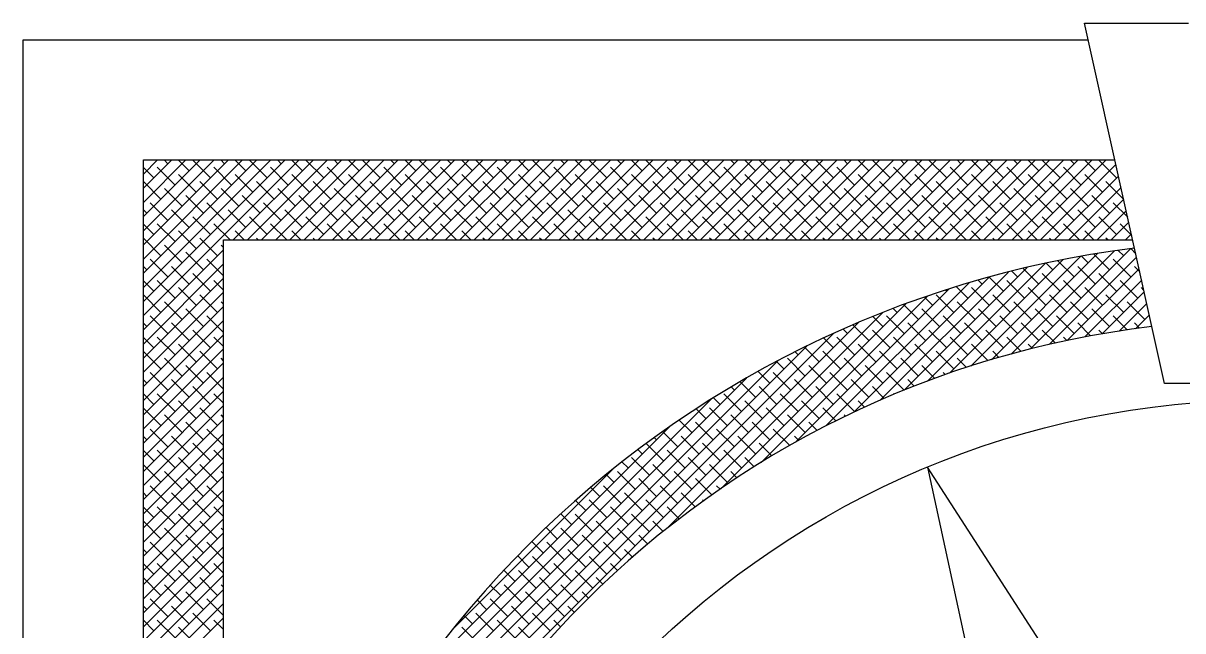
# Model space of a CAD drawing. Extents: x 51125 to 55654, y 57082 to 60324.
# Drawn here: x 51195 to 52643, y 59515 to 60274 of the extents above; entities that cross this region are included whole.
import ezdxf

# ---------------------------------------------------------------- set-up
doc = ezdxf.new("R2010")
doc.units = 0
doc.header["$LTSCALE"] = 10
doc.header["$MEASUREMENT"] = 0
doc.layers.get('0').update_dxf_attribs({"color": 3, "linetype": 'CONTINUOUS'})
doc.layers.add('7', color=7, linetype='CONTINUOUS')
doc.layers.add('BH', color=3, linetype='CONTINUOUS')

# ---------------------------------------------------------------- blocks, each defined once
blk = doc.blocks.new('*X2')
at = {"color": 0}
for p, q in [((40407, -9284.9), (40601.6, -9090.3)), ((40407, -9267.3), (40583.9, -9090.3)), ((40407, -9249.6), (40566.2, -9090.3)), ((40407, -9231.9), (40548.6, -9090.3)), ((40407, -9214.2), (40530.9, -9090.3)), ((40407, -9196.5), (40513.2, -9090.3)), ((40407, -9178.9), (40495.5, -9090.3)), ((40407, -9161.2), (40477.8, -9090.3)), ((40407, -9143.5), (40460.2, -9090.3)), ((40407, -9125.8), (40442.5, -9090.3)), ((40407, -9108.2), (40424.8, -9090.3)), ((40407, -9090.5), (40407.1, -9090.3)), ((40437.7, -9095.2), (40432.8, -9090.3)), ((40464.2, -9104), (40450.5, -9090.3)), ((40490.7, -9112.8), (40468.6, -9090.7)), ((40508.4, -9095.2), (40503.6, -9090.3)), ((40519.3, -9190.3), (40619.3, -9090.3)), ((40534.9, -9104), (40521.2, -9090.3)), ((40536.9, -9190.3), (40636.9, -9090.3)), ((40561.4, -9112.8), (40539.3, -9090.7)), ((40554.6, -9190.3), (40654.6, -9090.3)), ((40572.3, -9190.3), (40672.3, -9090.3)), ((40579.1, -9095.2), (40574.3, -9090.3)), ((40590, -9190.3), (40690, -9090.3)), ((40605.6, -9104), (40591.9, -9090.3)), ((40607.7, -9190.3), (40707.7, -9090.3)), ((40632.1, -9112.8), (40610, -9090.7)), ((40625.3, -9190.3), (40725.3, -9090.3)), ((40643, -9190.3), (40743, -9090.3)), ((40649.8, -9095.2), (40645, -9090.3)), ((40660.7, -9190.3), (40760.7, -9090.3)), ((40676.3, -9104), (40662.7, -9090.3)), ((40678.4, -9190.3), (40778.4, -9090.3)), ((40702.8, -9112.8), (40680.7, -9090.7)), ((40696, -9190.3), (40796, -9090.3)), ((40713.7, -9190.3), (40813.7, -9090.3)), ((40720.5, -9095.2), (40715.7, -9090.3)), ((40731.4, -9190.3), (40831.4, -9090.3)), ((40747, -9104), (40733.4, -9090.3)), ((40749.1, -9190.3), (40849.1, -9090.3)), ((40773.5, -9112.8), (40751.4, -9090.7)), ((40766.8, -9190.3), (40866.8, -9090.3)), ((40784.4, -9190.3), (40884.4, -9090.3)), ((40791.2, -9095.2), (40786.4, -9090.3)), ((40802.1, -9190.3), (40902.1, -9090.3)), ((40817.7, -9104), (40804.1, -9090.3)), ((40819.8, -9190.3), (40919.8, -9090.3)), ((40844.3, -9112.8), (40822.2, -9090.7)), ((40837.5, -9190.3), (40937.5, -9090.3)), ((40855.1, -9190.3), (40955.1, -9090.3)), ((40861.9, -9095.2), (40857.1, -9090.3)), ((40872.8, -9190.3), (40972.8, -9090.3)), ((40888.4, -9104), (40874.8, -9090.3)), ((40890.5, -9190.3), (40990.5, -9090.3)), ((40915, -9112.8), (40892.9, -9090.7)), ((40908.2, -9190.3), (41008.2, -9090.3)), ((40925.9, -9190.3), (41025.9, -9090.3)), ((40932.6, -9095.2), (40927.8, -9090.3)), ((40943.5, -9190.3), (41043.5, -9090.3)), ((40959.2, -9104), (40945.5, -9090.3)), ((40961.2, -9190.3), (41061.2, -9090.3)), ((40985.7, -9112.8), (40963.6, -9090.7)), ((40978.9, -9190.3), (41078.9, -9090.3)), ((40996.6, -9190.3), (41096.6, -9090.3)), ((41003.4, -9095.2), (40998.5, -9090.3)), ((41014.2, -9190.3), (41114.2, -9090.3)), ((41029.9, -9104), (41016.2, -9090.3)), ((41031.9, -9190.3), (41131.9, -9090.3)), ((41056.4, -9112.8), (41034.3, -9090.7)), ((41049.6, -9190.3), (41149.6, -9090.3)), ((41067.3, -9190.3), (41167.3, -9090.3)), ((41074.1, -9095.2), (41069.2, -9090.3)), ((41085, -9190.3), (41185, -9090.3)), ((41100.6, -9104), (41086.9, -9090.3)), ((41102.6, -9190.3), (41202.6, -9090.3)), ((41127.1, -9112.8), (41105, -9090.7)), ((41120.3, -9190.3), (41220.3, -9090.3)), ((41138, -9190.3), (41238, -9090.3)), ((41144.8, -9095.2), (41140, -9090.3)), ((41155.7, -9190.3), (41255.7, -9090.3)), ((41171.3, -9104), (41157.6, -9090.3)), ((41173.3, -9190.3), (41273.3, -9090.3)), ((41197.8, -9112.8), (41175.7, -9090.7)), ((41191, -9190.3), (41291, -9090.3)), ((41208.7, -9190.3), (41308.7, -9090.3)), ((41215.5, -9095.2), (41210.7, -9090.3)), ((41226.4, -9190.3), (41326.4, -9090.3)), ((41242, -9104), (41228.3, -9090.3)), ((41244.1, -9190.3), (41344.1, -9090.3)), ((41268.5, -9112.8), (41246.4, -9090.7)), ((41261.7, -9190.3), (41361.7, -9090.3)), ((41279.4, -9190.3), (41379.4, -9090.3)), ((41286.2, -9095.2), (41281.4, -9090.3)), ((41297.1, -9190.3), (41397.1, -9090.3)), ((41312.7, -9104), (41299.1, -9090.3)), ((41314.8, -9190.3), (41414.8, -9090.3)), ((41339.2, -9112.8), (41317.1, -9090.7)), ((41332.4, -9190.3), (41432.4, -9090.3)), ((41350.1, -9190.3), (41450.1, -9090.3)), ((41356.9, -9095.2), (41352.1, -9090.3)), ((41367.8, -9190.3), (41467.8, -9090.3)), ((41383.4, -9104), (41369.8, -9090.3)), ((41385.5, -9190.3), (41485.5, -9090.3)), ((41409.9, -9112.8), (41387.8, -9090.7)), ((41403.2, -9190.3), (41503.2, -9090.3)), ((41420.8, -9190.3), (41520.8, -9090.3)), ((41427.6, -9095.2), (41422.8, -9090.3)), ((41438.5, -9190.3), (41538.5, -9090.3)), ((41454.1, -9104), (41440.5, -9090.3)), ((41456.2, -9190.3), (41556.2, -9090.3)), ((41480.7, -9112.8), (41458.6, -9090.7)), ((41473.9, -9190.3), (41573.9, -9090.3)), ((41491.5, -9190.3), (41591.5, -9090.3)), ((41498.3, -9095.2), (41493.5, -9090.3)), ((41509.2, -9190.3), (41609.2, -9090.3)), ((41524.8, -9104), (41511.2, -9090.3)), ((41551.4, -9112.8), (41529.3, -9090.7)), ((41569, -9095.2), (41564.2, -9090.3)), ((41595.6, -9104), (41581.9, -9090.3)), ((41622.1, -9112.8), (41600, -9090.7)), ((40420, -9112.8), (40407, -9099.8)), ((40446.5, -9121.7), (40424.4, -9099.6)), ((40517.2, -9121.7), (40495.1, -9099.6)), ((40587.9, -9121.7), (40565.8, -9099.6)), ((40658.6, -9121.7), (40636.5, -9099.6)), ((40729.4, -9121.7), (40707.3, -9099.6)), ((40800.1, -9121.7), (40778, -9099.6)), ((40870.8, -9121.7), (40848.7, -9099.6)), ((40941.5, -9121.7), (40919.4, -9099.6)), ((41012.2, -9121.7), (40990.1, -9099.6)), ((41082.9, -9121.7), (41060.8, -9099.6)), ((41153.6, -9121.7), (41131.5, -9099.6)), ((41224.3, -9121.7), (41202.2, -9099.6)), ((41295, -9121.7), (41272.9, -9099.6)), ((41365.7, -9121.7), (41343.6, -9099.6)), ((41436.5, -9121.7), (41414.4, -9099.6)), ((41507.2, -9121.7), (41485.1, -9099.6)), ((41526.9, -9190.3), (41621.2, -9096)), ((41577.9, -9121.7), (41555.8, -9099.6)), ((40428.8, -9139.4), (40407, -9117.5)), ((40473, -9130.5), (40450.9, -9108.4)), ((40499.5, -9139.4), (40477.4, -9117.3)), ((40543.7, -9130.5), (40521.6, -9108.4)), ((40570.3, -9139.4), (40548.2, -9117.3)), ((40614.4, -9130.5), (40592.3, -9108.4)), ((40641, -9139.4), (40618.9, -9117.3)), ((40685.2, -9130.5), (40663.1, -9108.4)), ((40711.7, -9139.4), (40689.6, -9117.3)), ((40755.9, -9130.5), (40733.8, -9108.4)), ((40782.4, -9139.4), (40760.3, -9117.3)), ((40826.6, -9130.5), (40804.5, -9108.4)), ((40853.1, -9139.4), (40831, -9117.3)), ((40897.3, -9130.5), (40875.2, -9108.4)), ((40923.8, -9139.4), (40901.7, -9117.3)), ((40968, -9130.5), (40945.9, -9108.4)), ((40994.5, -9139.4), (40972.4, -9117.3)), ((41038.7, -9130.5), (41016.6, -9108.4)), ((41065.2, -9139.4), (41043.1, -9117.3)), ((41109.4, -9130.5), (41087.3, -9108.4)), ((41135.9, -9139.4), (41113.8, -9117.3)), ((41180.1, -9130.5), (41158, -9108.4)), ((41206.6, -9139.4), (41184.6, -9117.3)), ((41250.8, -9130.5), (41228.7, -9108.4)), ((41277.4, -9139.4), (41255.3, -9117.3)), ((41321.6, -9130.5), (41299.5, -9108.4)), ((41348.1, -9139.4), (41326, -9117.3)), ((41392.3, -9130.5), (41370.2, -9108.4)), ((41418.8, -9139.4), (41396.7, -9117.3)), ((41463, -9130.5), (41440.9, -9108.4)), ((41489.5, -9139.4), (41467.4, -9117.3)), ((41533.7, -9130.5), (41511.6, -9108.4)), ((41560.2, -9139.4), (41538.1, -9117.3)), ((41544.6, -9190.3), (41624.4, -9110.5)), ((41604.4, -9130.5), (41582.3, -9108.4)), ((41630.8, -9139.3), (41608.8, -9117.3)), ((40455.3, -9148.2), (40433.2, -9126.1)), ((40481.9, -9157), (40459.8, -9134.9)), ((40526.1, -9148.2), (40504, -9126.1)), ((40552.6, -9157), (40530.5, -9134.9)), ((40596.8, -9148.2), (40574.7, -9126.1)), ((40623.3, -9157), (40601.2, -9134.9)), ((40667.5, -9148.2), (40645.4, -9126.1)), ((40694, -9157), (40671.9, -9134.9)), ((40738.2, -9148.2), (40716.1, -9126.1)), ((40764.7, -9157), (40742.6, -9134.9)), ((40808.9, -9148.2), (40786.8, -9126.1)), ((40835.4, -9157), (40813.3, -9134.9)), ((40879.6, -9148.2), (40857.5, -9126.1)), ((40906.1, -9157), (40884, -9134.9)), ((40950.3, -9148.2), (40928.2, -9126.1)), ((40976.8, -9157), (40954.7, -9134.9)), ((41021, -9148.2), (40998.9, -9126.1)), ((41047.5, -9157), (41025.5, -9134.9)), ((41091.7, -9148.2), (41069.6, -9126.1)), ((41118.3, -9157), (41096.2, -9134.9)), ((41162.5, -9148.2), (41140.4, -9126.1)), ((41189, -9157), (41166.9, -9134.9)), ((41233.2, -9148.2), (41211.1, -9126.1)), ((41259.7, -9157), (41237.6, -9134.9)), ((41303.9, -9148.2), (41281.8, -9126.1)), ((41330.4, -9157), (41308.3, -9134.9)), ((41374.6, -9148.2), (41352.5, -9126.1)), ((41401.1, -9157), (41379, -9134.9)), ((41445.3, -9148.2), (41423.2, -9126.1)), ((41471.8, -9157), (41449.7, -9134.9)), ((41516, -9148.2), (41493.9, -9126.1)), ((41542.5, -9157), (41520.4, -9134.9)), ((41562.3, -9190.3), (41627.6, -9124.9)), ((41586.7, -9148.2), (41564.6, -9126.1)), ((41613.2, -9157), (41591.1, -9134.9)), ((40437.7, -9165.9), (40415.6, -9143.8)), ((40508.4, -9165.9), (40486.3, -9143.8)), ((40579.1, -9165.9), (40557, -9143.8)), ((40649.8, -9165.9), (40627.7, -9143.8)), ((40720.5, -9165.9), (40698.4, -9143.8)), ((40791.2, -9165.9), (40769.1, -9143.8)), ((40861.9, -9165.9), (40839.8, -9143.8)), ((40932.6, -9165.9), (40910.5, -9143.8)), ((41003.4, -9165.9), (40981.3, -9143.8)), ((41074.1, -9165.9), (41052, -9143.8)), ((41144.8, -9165.9), (41122.7, -9143.8)), ((41215.5, -9165.9), (41193.4, -9143.8)), ((41286.2, -9165.9), (41264.1, -9143.8)), ((41356.9, -9165.9), (41334.8, -9143.8)), ((41427.6, -9165.9), (41405.5, -9143.8)), ((41498.3, -9165.9), (41476.2, -9143.8)), ((41569, -9165.9), (41546.9, -9143.8)), ((41579.9, -9190.3), (41630.9, -9139.4)), ((41635.9, -9162), (41617.7, -9143.8)), ((40411.2, -9157), (40407, -9152.9)), ((40464.2, -9174.7), (40442.1, -9152.6)), ((40490.7, -9183.5), (40468.6, -9161.5)), ((40534.9, -9174.7), (40512.8, -9152.6)), ((40561.4, -9183.5), (40539.3, -9161.5)), ((40605.6, -9174.7), (40583.5, -9152.6)), ((40632.1, -9183.5), (40610, -9161.5)), ((40676.3, -9174.7), (40654.2, -9152.6)), ((40702.8, -9183.5), (40680.7, -9161.5)), ((40747, -9174.7), (40724.9, -9152.6)), ((40773.5, -9183.5), (40751.4, -9161.5)), ((40817.7, -9174.7), (40795.6, -9152.6)), ((40844.3, -9183.5), (40822.2, -9161.5)), ((40888.4, -9174.7), (40866.4, -9152.6)), ((40915, -9183.5), (40892.9, -9161.5)), ((40959.2, -9174.7), (40937.1, -9152.6)), ((40985.7, -9183.5), (40963.6, -9161.5)), ((41029.9, -9174.7), (41007.8, -9152.6)), ((41056.4, -9183.5), (41034.3, -9161.5)), ((41100.6, -9174.7), (41078.5, -9152.6)), ((41127.1, -9183.5), (41105, -9161.5)), ((41171.3, -9174.7), (41149.2, -9152.6)), ((41197.8, -9183.5), (41175.7, -9161.5)), ((41242, -9174.7), (41219.9, -9152.6)), ((41268.5, -9183.5), (41246.4, -9161.5)), ((41312.7, -9174.7), (41290.6, -9152.6)), ((41339.2, -9183.5), (41317.1, -9161.5)), ((41383.4, -9174.7), (41361.3, -9152.6)), ((41409.9, -9183.5), (41387.8, -9161.5)), ((41454.1, -9174.7), (41432, -9152.6)), ((41480.7, -9183.5), (41458.6, -9161.5)), ((41524.8, -9174.7), (41502.7, -9152.6)), ((41551.4, -9183.5), (41529.3, -9161.5)), ((41595.6, -9174.7), (41573.5, -9152.6)), ((41597.6, -9190.3), (41634.1, -9153.9)), ((41622.1, -9183.5), (41600, -9161.5)), ((40420, -9183.5), (40407, -9170.6)), ((40446.5, -9192.4), (40424.4, -9170.3)), ((40515.2, -9190.3), (40495.1, -9170.3)), ((40585.9, -9190.3), (40565.8, -9170.3)), ((40656.6, -9190.3), (40636.5, -9170.3)), ((40727.3, -9190.3), (40707.3, -9170.3)), ((40798, -9190.3), (40778, -9170.3)), ((40868.7, -9190.3), (40848.7, -9170.3)), ((40939.4, -9190.3), (40919.4, -9170.3)), ((41010.1, -9190.3), (40990.1, -9170.3)), ((41080.9, -9190.3), (41060.8, -9170.3)), ((41151.6, -9190.3), (41131.5, -9170.3)), ((41222.3, -9190.3), (41202.2, -9170.3)), ((41293, -9190.3), (41272.9, -9170.3)), ((41363.7, -9190.3), (41343.6, -9170.3)), ((41434.4, -9190.3), (41414.4, -9170.3)), ((41505.1, -9190.3), (41485.1, -9170.3)), ((41575.8, -9190.3), (41555.8, -9170.3)), ((41615.3, -9190.3), (41637.3, -9168.3)), ((41640.9, -9184.7), (41626.5, -9170.3)), ((40428.8, -9210.1), (40407, -9188.2)), ((40473, -9201.2), (40450.9, -9179.1)), ((40499.5, -9210.1), (40477.4, -9188)), ((40532.8, -9190.3), (40521.6, -9179.1)), ((40550.5, -9190.3), (40548.2, -9188)), ((40603.6, -9190.3), (40592.3, -9179.1)), ((40621.2, -9190.3), (40618.9, -9188)), ((40674.3, -9190.3), (40663.1, -9179.1)), ((40691.9, -9190.3), (40689.6, -9188)), ((40745, -9190.3), (40733.8, -9179.1)), ((40762.7, -9190.3), (40760.3, -9188)), ((40815.7, -9190.3), (40804.5, -9179.1)), ((40833.4, -9190.3), (40831, -9188)), ((40886.4, -9190.3), (40875.2, -9179.1)), ((40904.1, -9190.3), (40901.7, -9188)), ((40957.1, -9190.3), (40945.9, -9179.1)), ((40974.8, -9190.3), (40972.4, -9188)), ((41027.8, -9190.3), (41016.6, -9179.1)), ((41045.5, -9190.3), (41043.1, -9188)), ((41098.5, -9190.3), (41087.3, -9179.1)), ((41116.2, -9190.3), (41113.8, -9188)), ((41169.2, -9190.3), (41158, -9179.1)), ((41186.9, -9190.3), (41184.6, -9188)), ((41240, -9190.3), (41228.7, -9179.1)), ((41257.6, -9190.3), (41255.3, -9188)), ((41310.7, -9190.3), (41299.5, -9179.1)), ((41328.3, -9190.3), (41326, -9188)), ((41381.4, -9190.3), (41370.2, -9179.1)), ((41399.1, -9190.3), (41396.7, -9188)), ((41452.1, -9190.3), (41440.9, -9179.1)), ((41469.8, -9190.3), (41467.4, -9188)), ((41522.8, -9190.3), (41511.6, -9179.1)), ((41540.5, -9190.3), (41538.1, -9188)), ((41593.5, -9190.3), (41582.3, -9179.1)), ((41611.2, -9190.3), (41608.8, -9188)), ((41633, -9190.3), (41640.5, -9182.8)), ((40407, -9302.6), (40507, -9202.6)), ((40455.3, -9218.9), (40433.2, -9196.8)), ((40481.9, -9227.7), (40459.8, -9205.6)), ((40507, -9199.8), (40504, -9196.8)), ((41465.7, -9339.9), (41598.4, -9207.2)), ((41490.5, -9332.8), (41619.3, -9204)), ((41514.4, -9326.5), (41639.8, -9201.1)), ((41630.9, -9210.1), (41624.1, -9203.3)), ((41646, -9207.5), (41639.7, -9201.2)), ((40407, -9320.3), (40507, -9220.3)), ((40437.7, -9236.6), (40415.6, -9214.5)), ((40507, -9235.2), (40486.3, -9214.5)), ((41386, -9366.6), (41533.1, -9219.5)), ((41413.6, -9356.6), (41555.3, -9214.9)), ((41440.2, -9347.8), (41577.1, -9210.8)), ((41542.5, -9227.7), (41534.1, -9219.3)), ((41537.7, -9320.9), (41646.9, -9211.7)), ((41569, -9236.6), (41548.7, -9216.3)), ((41586.7, -9218.9), (41578.4, -9210.6)), ((41613.2, -9227.7), (41593.5, -9208)), ((41639.8, -9236.6), (41617.7, -9214.5)), ((40411.2, -9227.7), (40407, -9223.6)), ((40464.2, -9245.4), (40442.1, -9223.3)), ((40490.7, -9254.3), (40468.6, -9232.2)), ((41326.5, -9390.7), (41486.9, -9230.4)), ((41357, -9377.9), (41510.3, -9224.7)), ((41480.7, -9254.3), (41463.1, -9236.7)), ((41498.3, -9236.6), (41491.1, -9229.3)), ((41524.8, -9245.4), (41505.3, -9225.8)), ((41551.4, -9254.3), (41529.3, -9232.2)), ((41560.4, -9316), (41650.1, -9226.2)), ((41595.6, -9245.4), (41573.5, -9223.3)), ((41622.1, -9254.3), (41600, -9232.2)), ((41651, -9230.2), (41644.2, -9223.3)), ((40407, -9338), (40507, -9238)), ((40420, -9254.3), (40407, -9241.3)), ((40446.5, -9263.1), (40424.4, -9241)), ((40473, -9271.9), (40450.9, -9249.8)), ((40507, -9252.9), (40495.1, -9241)), ((41259.2, -9422.7), (41438.1, -9243.8)), ((41294.1, -9405.5), (41462.8, -9236.7)), ((41436.5, -9263.1), (41422, -9248.7)), ((41463, -9271.9), (41440.9, -9249.8)), ((41454.1, -9245.4), (41449.2, -9240.5)), ((41507.2, -9263.1), (41485.1, -9241)), ((41533.7, -9271.9), (41511.6, -9249.8)), ((41577.9, -9263.1), (41555.8, -9241)), ((41604.4, -9271.9), (41582.3, -9249.8)), ((41582.5, -9311.5), (41653.4, -9240.7)), ((41648.6, -9263.1), (41626.5, -9241)), ((41656.1, -9252.9), (41653, -9249.8)), ((40407, -9355.6), (40507, -9255.6)), ((40428.8, -9280.8), (40407, -9258.9)), ((40499.5, -9280.8), (40477.4, -9258.7)), ((41178.3, -9468.2), (41386.2, -9260.3)), ((41221.1, -9443.1), (41412.6, -9251.6)), ((41392.3, -9271.9), (41382.1, -9261.7)), ((41418.8, -9280.8), (41396.7, -9258.7)), ((41409.9, -9254.3), (41408.6, -9252.9)), ((41489.5, -9280.8), (41467.4, -9258.7)), ((41560.2, -9280.8), (41538.1, -9258.7)), ((41604.1, -9307.6), (41656.6, -9255.1)), ((41630.9, -9280.8), (41608.8, -9258.7)), ((40407, -9373.3), (40507, -9273.3)), ((40455.3, -9289.6), (40433.2, -9267.5)), ((40481.9, -9298.5), (40459.8, -9276.4)), ((40507, -9270.6), (40504, -9267.5)), ((41127.8, -9501.1), (41358.8, -9270)), ((41348.1, -9280.8), (41343.2, -9275.9)), ((41374.6, -9289.6), (41356, -9271.1)), ((41401.1, -9298.5), (41379, -9276.4)), ((41445.3, -9289.6), (41423.2, -9267.5)), ((41471.8, -9298.5), (41449.7, -9276.4)), ((41516, -9289.6), (41493.9, -9267.5)), ((41542.5, -9298.5), (41520.4, -9276.4)), ((41586.7, -9289.6), (41564.6, -9267.5)), ((41613.2, -9298.5), (41591.1, -9276.4)), ((41625.2, -9304.2), (41659.8, -9269.6)), ((41657.4, -9289.6), (41635.3, -9267.5)), ((40407, -9391), (40507, -9291)), ((40411.2, -9298.5), (40407, -9294.3)), ((40437.7, -9307.3), (40415.6, -9285.2)), ((40464.2, -9316.1), (40442.1, -9294)), ((40507, -9305.9), (40486.3, -9285.2)), ((40609.8, -9983.7), (41300.4, -9293.1)), ((41059.9, -9551.3), (41330.3, -9280.9)), ((41330.4, -9298.5), (41317.8, -9285.9)), ((41356.9, -9307.3), (41334.8, -9285.2)), ((41383.4, -9316.1), (41361.3, -9294)), ((41427.6, -9307.3), (41405.5, -9285.2)), ((41454.1, -9316.1), (41432, -9294)), ((41498.3, -9307.3), (41476.2, -9285.2)), ((41524.8, -9316.1), (41502.7, -9294)), ((41569, -9307.3), (41546.9, -9285.2)), ((41589.6, -9310.2), (41573.5, -9294)), ((41635.2, -9302.7), (41617.7, -9285.2)), ((41650.7, -9300.6), (41644.2, -9294)), ((41645.8, -9301.2), (41663, -9284)), ((40407, -9408.7), (40507, -9308.7)), ((40490.7, -9325), (40468.6, -9302.9)), ((40623.6, -9952.2), (41268.9, -9306.9)), ((41286.2, -9307.3), (41280.6, -9301.7)), ((41312.7, -9316.1), (41292.9, -9296.3)), ((41339.2, -9325), (41317.1, -9302.9)), ((41409.9, -9325), (41387.8, -9302.9)), ((41480.7, -9325), (41458.6, -9302.9)), ((41545.6, -9319.2), (41529.3, -9302.9)), ((41604.6, -9307.5), (41600, -9302.9)), ((41666.1, -9298.6), (41666.2, -9298.5)), ((40420, -9325), (40407, -9312)), ((40446.5, -9333.8), (40424.4, -9311.7)), ((40473, -9342.6), (40450.9, -9320.6)), ((40507, -9323.6), (40495.1, -9311.7)), ((40639.4, -9918.7), (41235.4, -9322.8)), ((41268.5, -9325), (41256.3, -9312.7)), ((41295, -9333.8), (41272.9, -9311.7)), ((41321.6, -9342.6), (41299.5, -9320.6)), ((41365.7, -9333.8), (41343.6, -9311.7)), ((41392.3, -9342.6), (41370.2, -9320.6)), ((41436.5, -9333.8), (41414.4, -9311.7)), ((41461.5, -9341.2), (41440.9, -9320.6)), ((41502.9, -9329.5), (41485.1, -9311.7)), ((41517, -9325.9), (41511.6, -9320.6)), ((41560.1, -9316), (41555.8, -9311.7)), ((40407, -9426.4), (40507, -9326.4)), ((40428.8, -9351.5), (40407, -9329.7)), ((40499.5, -9351.5), (40477.4, -9329.4)), ((41224.3, -9333.8), (41220.6, -9330.1)), ((41250.8, -9342.6), (41232.4, -9324.2)), ((41277.4, -9351.5), (41255.3, -9329.4)), ((41348.1, -9351.5), (41326, -9329.4)), ((41418.8, -9351.5), (41396.7, -9329.4)), ((41475.1, -9337.1), (41467.4, -9329.4)), ((40407, -9444), (40507, -9344)), ((40455.3, -9360.3), (40433.2, -9338.2)), ((40481.9, -9369.2), (40459.8, -9347.1)), ((40507, -9341.3), (40504, -9338.2)), ((40657.7, -9882.7), (41199.4, -9341.1)), ((41206.6, -9351.5), (41197.3, -9342.2)), ((41233.2, -9360.3), (41211.1, -9338.2)), ((41259.7, -9369.2), (41237.6, -9347.1)), ((41303.9, -9360.3), (41281.8, -9338.2)), ((41330.4, -9369.2), (41308.3, -9347.1)), ((41374.6, -9360.3), (41352.5, -9338.2)), ((41395.2, -9363.2), (41379, -9347.1)), ((41434.6, -9349.6), (41423.2, -9338.2)), ((40407, -9461.7), (40507, -9361.7)), ((40411.2, -9369.2), (40407, -9365)), ((40437.7, -9378), (40415.6, -9355.9)), ((40464.2, -9386.8), (40442.1, -9364.7)), ((40507, -9376.6), (40486.3, -9355.9)), ((40679.4, -9843.3), (41160, -9362.8)), ((41189, -9369.2), (41174.4, -9354.6)), ((41215.5, -9378), (41193.4, -9355.9)), ((41242, -9386.8), (41219.9, -9364.7)), ((41286.2, -9378), (41264.1, -9355.9)), ((41312.7, -9386.8), (41290.6, -9364.7)), ((41356.9, -9378), (41334.8, -9355.9)), ((41369.5, -9372.9), (41361.3, -9364.7)), ((41408.2, -9358.6), (41405.5, -9355.9)), ((40407, -9479.4), (40507, -9379.4)), ((40490.7, -9395.7), (40468.6, -9373.6)), ((41144.8, -9378), (41140.8, -9374)), ((41171.3, -9386.8), (41151.9, -9367.5)), ((41197.8, -9395.7), (41175.7, -9373.6)), ((41268.5, -9395.7), (41246.4, -9373.6)), ((41331.9, -9388.4), (41317.1, -9373.6)), ((40420, -9395.7), (40407, -9382.7)), ((40446.5, -9404.5), (40424.4, -9382.4)), ((40473, -9413.4), (40450.9, -9391.3)), ((40507, -9394.3), (40495.1, -9382.4)), ((40706, -9799.1), (41115.8, -9389.3)), ((41127.1, -9395.7), (41118.8, -9387.4)), ((41153.6, -9404.5), (41131.5, -9382.4)), ((41180.1, -9413.4), (41158, -9391.3)), ((41224.3, -9404.5), (41202.2, -9382.4)), ((41250.8, -9413.4), (41228.7, -9391.3)), ((41295, -9404.5), (41272.9, -9382.4)), ((41307.5, -9399.3), (41299.5, -9391.3)), ((41344.3, -9383.1), (41343.6, -9382.4)), ((40407, -9497.1), (40507, -9397.1)), ((40428.8, -9422.2), (40407, -9400.4)), ((40455.3, -9431), (40433.2, -9408.9)), ((40499.5, -9422.2), (40477.4, -9400.1)), ((40507, -9412), (40504, -9408.9)), ((41109.4, -9413.4), (41097.2, -9401.2)), ((41135.9, -9422.2), (41113.8, -9400.1)), ((41162.5, -9431), (41140.4, -9408.9)), ((41206.6, -9422.2), (41184.6, -9400.1)), ((41233.2, -9431), (41211.1, -9408.9)), ((41271.6, -9416.4), (41255.3, -9400.1)), ((41283.4, -9410.6), (41281.8, -9408.9)), ((40407, -9514.7), (40507, -9414.7)), ((40481.9, -9439.9), (40459.8, -9417.8)), ((40740.6, -9746.8), (41063.5, -9424)), ((41091.7, -9431), (41076, -9415.3)), ((41118.3, -9439.9), (41096.2, -9417.8)), ((41189, -9439.9), (41166.9, -9417.8)), ((41248.2, -9428.4), (41237.6, -9417.8)), ((40407, -9532.4), (40507, -9432.4)), ((40411.2, -9439.9), (40407, -9435.7)), ((40437.7, -9448.7), (40415.6, -9426.6)), ((40464.2, -9457.6), (40442.1, -9435.5)), ((40507, -9447.3), (40486.3, -9426.6)), ((41047.5, -9439.9), (41044.9, -9437.2)), ((41074.1, -9448.7), (41055.2, -9429.8)), ((41100.6, -9457.6), (41078.5, -9435.5)), ((41144.8, -9448.7), (41122.7, -9426.6)), ((41171.3, -9457.6), (41149.2, -9435.5)), ((41213.9, -9447.1), (41193.4, -9426.6)), ((41225.2, -9440.8), (41219.9, -9435.5)), ((40407, -9550.1), (40507, -9450.1)), ((40420, -9466.4), (40407, -9453.4)), ((40446.5, -9475.2), (40424.4, -9453.1)), ((40490.7, -9466.4), (40468.6, -9444.3)), ((40507, -9465), (40495.1, -9453.1)), ((41029.9, -9457.6), (41024.5, -9452.2)), ((41056.4, -9466.4), (41034.6, -9444.6)), ((41082.9, -9475.2), (41060.8, -9453.1)), ((41127.1, -9466.4), (41105, -9444.3)), ((41153.6, -9475.2), (41131.5, -9453.1)), ((41191.6, -9460.2), (41175.7, -9444.3)), ((41202.7, -9453.6), (41202.2, -9453.1)), ((40407, -9567.8), (40507, -9467.8)), ((40473, -9484.1), (40450.9, -9462)), ((41012.2, -9475.2), (41004.5, -9467.6)), ((41038.7, -9484.1), (41016.6, -9462)), ((41109.4, -9484.1), (41087.3, -9462)), ((41169.6, -9473.6), (41158, -9462)), ((40428.8, -9492.9), (40407, -9471.1)), ((40455.3, -9501.7), (40433.2, -9479.7)), ((40499.5, -9492.9), (40477.4, -9470.8)), ((40507, -9482.7), (40504, -9479.7)), ((40793.3, -9676.4), (40993.1, -9476.6)), ((41021, -9501.7), (40998.9, -9479.7)), ((41065.2, -9492.9), (41043.1, -9470.8)), ((41091.7, -9501.7), (41069.6, -9479.7)), ((41135.9, -9492.9), (41113.8, -9470.8)), ((41148.1, -9487.4), (41140.4, -9479.7)), ((40407, -9585.5), (40507, -9485.5)), ((40481.9, -9510.6), (40459.8, -9488.5)), ((40994.5, -9492.9), (40984.9, -9483.3)), ((41047.5, -9510.6), (41025.5, -9488.5)), ((41116.5, -9508.9), (41096.2, -9488.5)), ((40407, -9603.1), (40507, -9503.1)), ((40411.2, -9510.6), (40407, -9506.4)), ((40437.7, -9519.4), (40415.6, -9497.3)), ((40464.2, -9528.3), (40442.1, -9506.2)), ((40507, -9518), (40486.3, -9497.3)), ((40976.8, -9510.6), (40965.6, -9499.4)), ((41003.4, -9519.4), (40981.3, -9497.3)), ((41029.9, -9528.3), (41007.8, -9506.2)), ((41074.1, -9519.4), (41052, -9497.3)), ((41096, -9523.7), (41078.5, -9506.2)), ((41127, -9501.6), (41122.7, -9497.3)), ((40407, -9620.8), (40507, -9520.8)), ((40420, -9537.1), (40407, -9524.1)), ((40446.5, -9545.9), (40424.4, -9523.8)), ((40490.7, -9537.1), (40468.6, -9515)), ((40507, -9535.7), (40495.1, -9523.8)), ((40959.2, -9528.3), (40946.7, -9515.8)), ((40985.7, -9537.1), (40963.6, -9515)), ((41012.2, -9545.9), (40990.1, -9523.8)), ((41056.4, -9537.1), (41034.3, -9515)), ((41075.8, -9538.8), (41060.8, -9523.8)), ((41106.2, -9516.2), (41105, -9515)), ((40407, -9638.5), (40507, -9538.5)), ((40473, -9554.8), (40450.9, -9532.7)), ((40941.5, -9545.9), (40928, -9532.5)), ((40968, -9554.8), (40945.9, -9532.7)), ((41038.7, -9554.8), (41016.6, -9532.7)), ((40428.8, -9563.6), (40407, -9541.8)), ((40455.3, -9572.5), (40433.2, -9550.4)), ((40499.5, -9563.6), (40477.4, -9541.5)), ((40507, -9553.4), (40504, -9550.4)), ((40923.8, -9563.6), (40909.8, -9549.6)), ((40950.3, -9572.5), (40928.2, -9550.4)), ((40994.5, -9563.6), (40972.4, -9541.5)), ((41021, -9572.5), (40998.9, -9550.4)), ((41056, -9554.4), (41043.1, -9541.5)), ((40407, -9656.2), (40507, -9556.2)), ((40437.7, -9590.1), (40415.6, -9568)), ((40481.9, -9581.3), (40459.8, -9559.2)), ((40507, -9588.8), (40486.3, -9568)), ((40906.1, -9581.3), (40891.9, -9567)), ((40932.6, -9590.1), (40910.5, -9568)), ((40976.8, -9581.3), (40954.7, -9559.2)), ((41003.4, -9590.1), (40981.3, -9568)), ((41036.6, -9570.3), (41025.5, -9559.2)), ((40407, -9673.8), (40507, -9573.8)), ((40411.2, -9581.3), (40407, -9577.1)), ((40464.2, -9599), (40442.1, -9576.9)), ((40959.2, -9599), (40937.1, -9576.9)), ((41017.5, -9586.6), (41007.8, -9576.9)), ((40407, -9691.5), (40507, -9591.5)), ((40420, -9607.8), (40407, -9594.8)), ((40446.5, -9616.7), (40424.4, -9594.6)), ((40490.7, -9607.8), (40468.6, -9585.7)), ((40507, -9606.4), (40495.1, -9594.6)), ((40888.4, -9599), (40874.3, -9584.8)), ((40915, -9607.8), (40892.9, -9585.7)), ((40941.5, -9616.7), (40919.4, -9594.6)), ((40985.7, -9607.8), (40963.6, -9585.7)), ((40998.8, -9603.3), (40990.1, -9594.6)), ((40407, -9709.2), (40507, -9609.2)), ((40428.8, -9634.3), (40407, -9612.5)), ((40473, -9625.5), (40450.9, -9603.4)), ((40499.5, -9634.3), (40477.4, -9612.2)), ((40870.8, -9616.7), (40857, -9602.9)), ((40897.3, -9625.5), (40875.2, -9603.4)), ((40923.8, -9634.3), (40901.7, -9612.2)), ((40968, -9625.5), (40945.9, -9603.4)), ((40980.5, -9620.3), (40972.4, -9612.2)), ((40407, -9726.9), (40507, -9626.9)), ((40455.3, -9643.2), (40433.2, -9621.1)), ((40507, -9624.1), (40504, -9621.1)), ((40853.1, -9634.3), (40840.1, -9621.4)), ((40879.6, -9643.2), (40857.5, -9621.1)), ((40950.3, -9643.2), (40928.2, -9621.1)), ((40437.7, -9660.8), (40415.6, -9638.7)), ((40481.9, -9652), (40459.8, -9629.9)), ((40507, -9659.5), (40486.3, -9638.7)), ((40835.4, -9652), (40823.6, -9640.1)), ((40861.9, -9660.8), (40839.8, -9638.7)), ((40906.1, -9652), (40884, -9629.9)), ((40932.6, -9660.8), (40910.5, -9638.7)), ((40962.6, -9637.7), (40954.7, -9629.9)), ((40407, -9744.5), (40507, -9644.5)), ((40411.2, -9652), (40407, -9647.9)), ((40464.2, -9669.7), (40442.1, -9647.6)), ((40490.7, -9678.5), (40468.6, -9656.4)), ((40844.3, -9678.5), (40822.2, -9656.4)), ((40888.4, -9669.7), (40866.4, -9647.6)), ((40915, -9678.5), (40892.9, -9656.4)), ((40945, -9655.5), (40937.1, -9647.6)), ((40407, -9762.2), (40507, -9662.2)), ((40420, -9678.5), (40407, -9665.5)), ((40446.5, -9687.4), (40424.4, -9665.3)), ((40507, -9677.1), (40495.1, -9665.3)), ((40817.7, -9669.7), (40807.3, -9659.3)), ((40870.8, -9687.4), (40848.7, -9665.3)), ((40927.8, -9673.7), (40919.4, -9665.3)), ((40473, -9696.2), (40450.9, -9674.1)), ((40826.6, -9696.2), (40804.5, -9674.1)), ((40897.3, -9696.2), (40875.2, -9674.1))]:
    blk.add_line(p, q, dxfattribs=at)

msp = doc.modelspace()

# ---------------------------------------------------------------- linework, layer by layer
at = {"layer": '7'}
for points in [[(52620.5, 59823.8), (52520.5, 60273.8), (52650.5, 60273.8)], [(52840.5, 60273.8), (52970.5, 60273.8), (52870.5, 59823.8), (52620.5, 59823.8)], [(51195.5, 58923.4), (51195.5, 60253), (52525.1, 60253)], [(51345.5, 58890), (51345.5, 60103), (52558.4, 60103)], [(51445.5, 58867.8), (51445.5, 60003), (52580.6, 60003)], [(52641, 59228.3), (52324.5, 59719.3), (52447.9, 59148.3)]]:
    msp.add_lwpolyline(points, dxfattribs=at)
msp.add_circle((52745.5, 58703), 1100, dxfattribs=at)
for radius, start, end in [(1300, 97.1833, 172.8167), (1200, 96.7364, 173.2636)]:
    msp.add_arc((52745.5, 58703), radius, start, end, dxfattribs=at)

# ---------------------------------------------------------------- block references
at = {"layer": 'BH'}
msp.add_blockref('*X2', (10938.5, 69193.3), dxfattribs=at)

doc.saveas('drawing.dxf')
